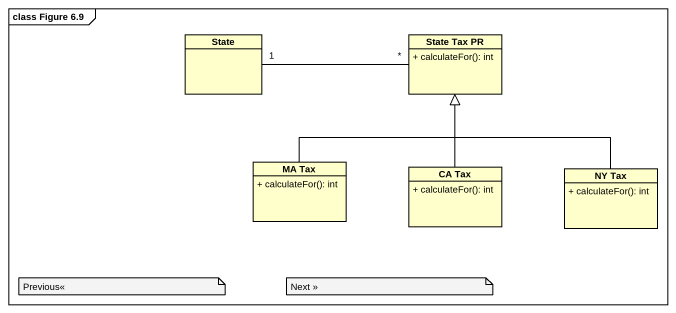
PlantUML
@startuml
mainframe class Figure 6.9
hide circle
hide empty members
skinparam classAttributeIconSize 0
class "State" as State_
class "State Tax PR" as State_Tax_PR {
  + calculateFor(): int
}
class "MA Tax" as MA_Tax {
  + calculateFor(): int
}
class "CA Tax" as CA_Tax {
  + calculateFor(): int
}
class "NY Tax" as NY_Tax {
  + calculateFor(): int
}
State_ "1" -right- "*" State_Tax_PR
MA_Tax -up-|> State_Tax_PR
CA_Tax -up-|> State_Tax_PR
NY_Tax -up-|> State_Tax_PR
note as N1
  Previous<<
end note
note as N2
  Next >>
end note
@enduml
